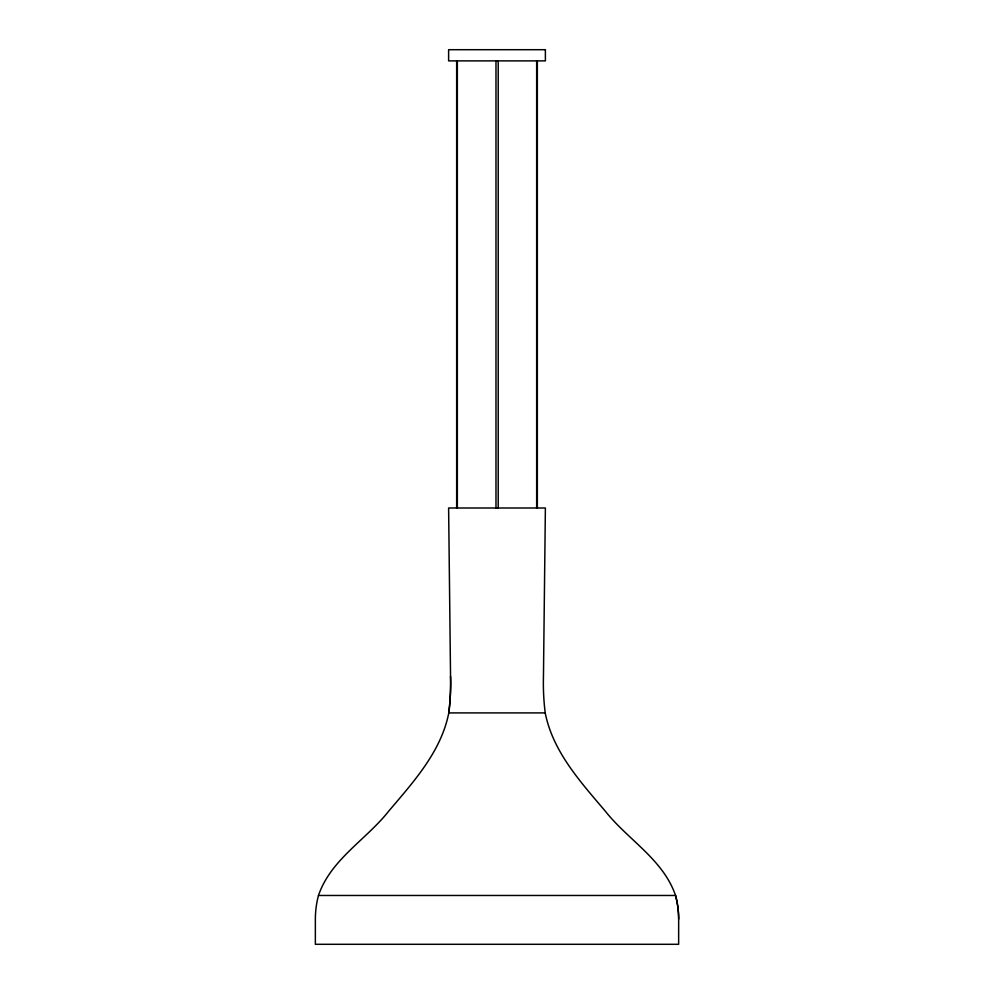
<?xml version="1.0" encoding="UTF-8"?>
<svg xmlns="http://www.w3.org/2000/svg" width="994" height="994" viewBox="0 0 994 994"><rect width="100%" height="100%" fill="white"/><g stroke="black" fill="none" stroke-linecap="round" stroke-linejoin="round"><path stroke-width="1.49" d="M545.209 712.909L448.791 712.909C441.112 751.762 413.454 781.93 388.704 811.166C366.053 839.855 330.803 859.4 318.465 895.47L675.535 895.47C663.197 859.4 627.947 839.855 605.296 811.166C580.546 781.93 552.888 751.762 545.209 712.909A171.651 121.367 -90 0 1 543.457 676.355L545.383 507.996L448.617 507.996L450.543 676.355A171.651 121.367 -90 0 1 448.791 712.909A171.651 121.367 90 0 0 450.543 676.355M678.666 919.127A67.107 47.451 90 0 0 675.522 895.47A67.107 47.451 -90 0 1 678.666 919.127L678.641 944.3L315.359 944.3L315.359 919.127A67.107 47.451 -90 0 1 318.478 895.47M537.344 60.883L537.344 507.996M536.661 60.883L536.661 507.996M498.218 60.883L498.218 507.996M495.981 60.883L495.981 507.996M457.339 60.883L457.339 507.996M456.656 60.883L456.656 507.996M545.383 49.7L448.617 49.7L448.617 60.883L545.383 60.883L545.383 49.7"/></g></svg>
